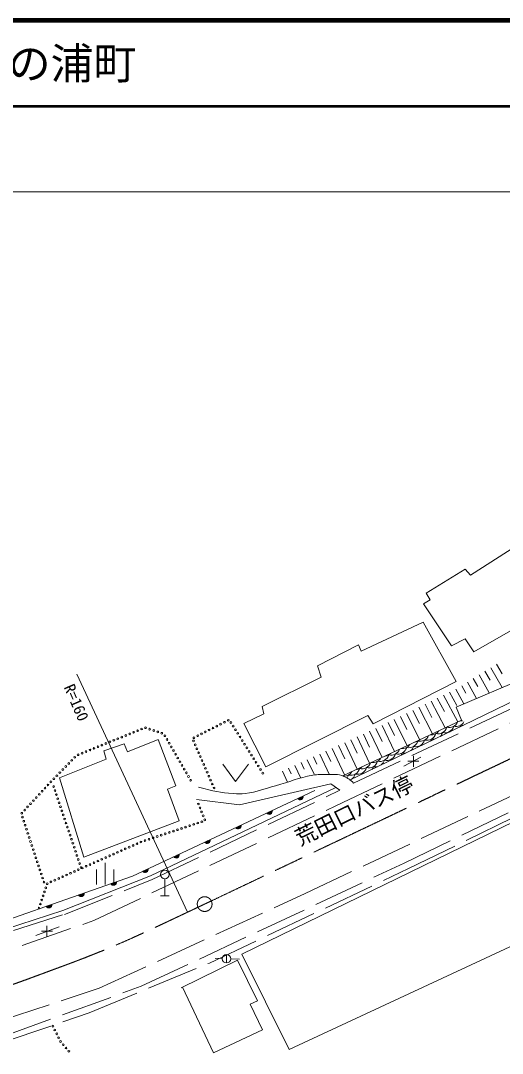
# Model space of a CAD drawing. Units: millimetres, scale not verified. Extents: x 40000 to 680000, y 20000 to 380000.
# Drawn here: x 436530 to 492774, y 259284 to 380000 of the extents above; entities that cross this region are included whole.
import ezdxf
from ezdxf.enums import TextEntityAlignment as Align

# ---------------------------------------------------------------- set-up
doc = ezdxf.new("R2010")
doc.units = ezdxf.units.MM
doc.header["$LTSCALE"] = 1000
doc.linetypes.add('CHAIN', pattern=[18.5, 12, -1.5, 3.5, -1.5])
doc.linetypes.add('DASHED', pattern=[7.5, 6, -1.5])
for name, color, linetype, lineweight in [('M-BMK', 2, 'CHAIN', 13), ('M-STR-HTXT', 7, 'Continuous', 13), ('M-TTL', 2, 'Continuous', 140), ('M-TTL-LINE', 7, 'Continuous', 50), ('M-WORK', 1, 'Continuous', 13)]:
    doc.layers.add(name, color=color, linetype=linetype, lineweight=lineweight)
doc.layers.add('M-TTL-TXT', color=7, linetype='Continuous')
doc.styles.add('ＭＳ ゴシック', font='')
doc.styles.get('ＭＳ ゴシック').set_extended_font_data('MS Gothic')

# ---------------------------------------------------------------- blocks, each defined once
blk = doc.blocks.new('plus')
at = {"color": 0, "linetype": 'Continuous', "lineweight": -2}
for p, q in [((-1.25, 0), (1.25, 0)), ((0, -1.25), (0, 1.25))]:
    blk.add_line(p, q, dxfattribs=at)

msp = doc.modelspace()

# ---------------------------------------------------------------- linework, layer by layer
at = {"layer": 'M-BMK'}
msp.add_circle((458014, 276731), 861, dxfattribs=at)
msp.add_open_spline([(548403, 319744), (503597, 298421), (503597, 298421), (458791, 277098)], degree=3, dxfattribs=at)
msp.add_open_spline([(361786, 259044), (371914, 259204), (374646, 259308), (382879, 259712), (395149, 260315), (402071, 260478), (414226, 262263), (420225, 263144), (423567, 263860), (429424, 265429), (434023, 266662), (436514, 267661), (440981, 269308), (448105, 271935), (450453, 273166), (458791, 277098)], degree=3, knots=[0, 0, 0, 0, 1, 1, 1, 2, 2, 2, 3, 3, 3, 4, 4, 4, 5, 5, 5, 5], dxfattribs=at)
at = {"layer": 'M-STR-HTXT'}
for p, q in [((91175, 360000), (545900, 360000)), ((443091, 303606), (456020, 275795))]:
    msp.add_line(p, q, dxfattribs=at)
at = {"layer": 'M-TTL'}
msp.add_line((680000, 380000), (40000, 380000), dxfattribs=at)
at = {"layer": 'M-TTL-LINE'}
msp.add_line((40000, 370000), (680000, 370000), dxfattribs=at)
at = {"layer": 'M-WORK'}
for p, q in [((489074, 315165), (495337, 319211)), ((483867, 313090), (488441, 315869)), ((488441, 315869), (489074, 315165)), ((484360, 312316), (483867, 313090)), ((483586, 311823), (484360, 312316)), ((486823, 306933), (483586, 311823)), ((476303, 306300), (483516, 309677)), ((483516, 309677), (487386, 302746)), ((493718, 308657), (489461, 306229)), ((471202, 304576), (475987, 307038)), ((475987, 307038), (476303, 306300)), ((488441, 307742), (486823, 306933)), ((489461, 306229), (488441, 307742)), ((471624, 303239), (471202, 304576)), ((491424, 304363), (492745, 302045)), ((492104, 304786), (492766, 303628)), ((464729, 299826), (471624, 303239)), ((487396, 299766), (496266, 303544)), ((489386, 303097), (489919, 302149)), ((490065, 303519), (491256, 301411)), ((490745, 303941), (491342, 302888)), ((487386, 302746), (477711, 297821)), ((487330, 301861), (488281, 300143)), ((488027, 302252), (488505, 301395)), ((488706, 302675), (489769, 300777)), ((485179, 300796), (486007, 299246)), ((485896, 301151), (487584, 298029)), ((486613, 301506), (487465, 299949)), ((464940, 298982), (464729, 299826)), ((483029, 299731), (484621, 296638)), ((483745, 300086), (484550, 298544)), ((484462, 300441), (486102, 297333)), ((488022, 298234), (487396, 299766)), ((462583, 297856), (464940, 298982)), ((477077, 298771), (465151, 292790)), ((474152, 291726), (488022, 298234)), ((474930, 291207), (489355, 298173)), ((477711, 297821), (477077, 298771)), ((480161, 298311), (481661, 295249)), ((480878, 298666), (481636, 297139)), ((481595, 299021), (483141, 295944)), ((482312, 299376), (483092, 297841)), ((465151, 292790), (462583, 297856)), ((478002, 297262), (478729, 295734)), ((478727, 297601), (480182, 294555)), ((479444, 297956), (480179, 296437)), ((449022, 294533), (452587, 295956)), ((452587, 295956), (454667, 290562)), ((475092, 295931), (475820, 294386)), ((475820, 296264), (477271, 293189)), ((476547, 296597), (477274, 295060)), ((477275, 296929), (478725, 293871)), ((446239, 294643), (448600, 295456)), ((446520, 293658), (446239, 294643)), ((448600, 295456), (449022, 294533)), ((472182, 294601), (472747, 293388)), ((472910, 294933), (474363, 291825)), ((473637, 295266), (474365, 293712)), ((474365, 295599), (475817, 292507)), ((441048, 291500), (446520, 293658)), ((469999, 293602), (470786, 291903)), ((470727, 293935), (471121, 293086)), ((471455, 294268), (472583, 291842)), ((481266, 292855), (483277, 293889)), ((460134, 293068), (461634, 291068)), ((461634, 291068), (463134, 293068)), ((467089, 292272), (467682, 290980)), ((467817, 292604), (468114, 291959)), ((468544, 292937), (469234, 291442)), ((469272, 293270), (469617, 292522)), ((443909, 282228), (441048, 291500)), ((454667, 290562), (453682, 290155)), ((453682, 290155), (455026, 286465)), ((462076, 288352), (472736, 290780)), ((472736, 290780), (473803, 290029)), ((457080, 288950), (462076, 288352)), ((455026, 286465), (443909, 282228)), ((446397, 279039), (446397, 281539)), ((445397, 279039), (445397, 280789)), ((447397, 279039), (447397, 280789)), ((453356, 277697), (453356, 279697)), ((452856, 277697), (453856, 277697)), ((438282, 273063), (441010, 274068)), ((460573, 269847), (460573, 270847)), ((455276, 266948), (461867, 270184)), ((460112, 270398), (459224, 270379)), ((461063, 270326), (462075, 270311)), ((461867, 270184), (464189, 265423)), ((459053, 259325), (455428, 267022)), ((464189, 265423), (463345, 265048)), ((463345, 265048), (464776, 262022)), ((464776, 262022), (459053, 259325))]:
    msp.add_line(p, q, dxfattribs=at)
at = {"layer": 'M-WORK', "linetype": 'DASHED'}
msp.add_line((489355, 298173), (502455, 304613), dxfattribs=at)
for points in [[(475410, 290885), (494028, 299671), (514949, 309897), (540116, 321835), (545877, 324740)], [(251055, 258906), (278710, 259796), (309740, 261309), (347912, 262541), (388441, 264018), (399981, 264405), (411732, 265777), (429604, 269436), (445084, 274819), (473334, 288223), (495991, 298989), (520091, 310669), (546536, 323436)], [(264154, 227152), (263995, 236282), (265209, 240557), (268745, 244514), (274392, 248578), (280619, 250214), (308957, 253222), (323681, 254119), (387219, 255913), (399620, 256283), (412497, 257813), (427009, 260768), (445691, 266890), (469755, 277972), (550222, 316095)], [(420497, 257082), (434356, 260555), (444544, 264002), (458562, 269843), (481830, 280874), (505365, 292441), (521375, 300120), (542728, 310385), (551028, 314477)], [(420540, 257814), (434371, 261218), (450616, 267121), (481295, 281513), (521324, 300903), (550785, 314965)], [(428565, 271346), (441632, 275529), (451885, 279592), (473803, 290029)]]:
    msp.add_lwpolyline(points, dxfattribs=at)
at = {"layer": 'M-WORK'}
for points in [[(427095, 272113), (449587, 280014), (470871, 290006)], [(428040, 271620), (441463, 276000), (451685, 280051), (473334, 290359)]]:
    msp.add_lwpolyline(points, dxfattribs=at)
msp.add_lwpolyline([(462341, 270870), (495694, 287112), (501418, 275358), (467869, 259730)], close=True, dxfattribs=at)
for centre, radius in [((460767, 298216), 100), ((450187, 297003), 100), ((450650, 297191), 100), ((451115, 297342), 100), ((451588, 297181), 100), ((452062, 297021), 100), ((458538, 297083), 100), ((458984, 297310), 100), ((459430, 297536), 100), ((459875, 297763), 100), ((460321, 297989), 100), ((461079, 297958), 100), ((461345, 297535), 100), ((461611, 297111), 100), ((446943, 295688), 100), ((447406, 295876), 100), ((447870, 296064), 100), ((448333, 296252), 100), ((448797, 296440), 100), ((449260, 296627), 100), ((449723, 296815), 100), ((452535, 296861), 100), ((453009, 296700), 100), ((453371, 296403), 100), ((453621, 295971), 100), ((456712, 295806), 100), ((456755, 296177), 100), ((457201, 296404), 100), ((457647, 296630), 100), ((458092, 296857), 100), ((461878, 296688), 100), ((462144, 296265), 100), ((462410, 295842), 100), ((444163, 294562), 100), ((444626, 294749), 100), ((445089, 294937), 100), ((445553, 295125), 100), ((446016, 295313), 100), ((446480, 295501), 100), ((453872, 295538), 100), ((454122, 295105), 100), ((454373, 294673), 100), ((456912, 295347), 100), ((457111, 294889), 100), ((462677, 295419), 100), ((462943, 294996), 100), ((463209, 294572), 100), ((442498, 293528), 100), ((442848, 293886), 100), ((443236, 294186), 100), ((443699, 294374), 100), ((454623, 294240), 100), ((454874, 293807), 100), ((455124, 293374), 100), ((457311, 294430), 100), ((457510, 293972), 100), ((457710, 293513), 100), ((463476, 294149), 100), ((463742, 293726), 100), ((464009, 293303), 100), ((441101, 292097), 100), ((441450, 292455), 100), ((441800, 292813), 100), ((442149, 293171), 100), ((455375, 292942), 100), ((455625, 292509), 100), ((455876, 292076), 100), ((457909, 293055), 100), ((458109, 292597), 100), ((458308, 292138), 100), ((464275, 292880), 100), ((464541, 292457), 100), ((464808, 292034), 100), ((440056, 291022), 100), ((440402, 291382), 100), ((440752, 291740), 100), ((456127, 291644), 100), ((456377, 291211), 100), ((458508, 291680), 100), ((458707, 291221), 100), ((439036, 289921), 100), ((439376, 290288), 100), ((439716, 290655), 100), ((440381, 290472), 100), ((440540, 289998), 100), ((458906, 290763), 100), ((459114, 290308), 100), ((437677, 288454), 100), ((438017, 288821), 100), ((438357, 289188), 100), ((438697, 289555), 100), ((440700, 289524), 100), ((440860, 289051), 100), ((441020, 288577), 100), ((457285, 288438), 100), ((436658, 287354), 100), ((436997, 287721), 100), ((437337, 288088), 100), ((441180, 288103), 100), ((441340, 287629), 100), ((457471, 287974), 100), ((457656, 287510), 100), ((436737, 286896), 100), ((436894, 286421), 100), ((441500, 287156), 100), ((441659, 286682), 100), ((441819, 286208), 100), ((456738, 286047), 100), ((457212, 286205), 100), ((457687, 286362), 100), ((457842, 287046), 100), ((458028, 286581), 100), ((437051, 285947), 100), ((437208, 285472), 100), ((437365, 284997), 100), ((441979, 285734), 100), ((442139, 285261), 100), ((453416, 284945), 100), ((453890, 285103), 100), ((454365, 285260), 100), ((454839, 285417), 100), ((455314, 285575), 100), ((455788, 285732), 100), ((456263, 285890), 100), ((437521, 284522), 100), ((437678, 284048), 100), ((442299, 284787), 100), ((442459, 284313), 100), ((442619, 283839), 100), ((449657, 283588), 100), ((450114, 283790), 100), ((450571, 283993), 100), ((451043, 284158), 100), ((451517, 284315), 100), ((451992, 284473), 100), ((452466, 284630), 100), ((452941, 284788), 100), ((437835, 283573), 100), ((437992, 283098), 100), ((438149, 282623), 100), ((442779, 283366), 100), ((442938, 282892), 100), ((443098, 282418), 100), ((447372, 282573), 100), ((447829, 282776), 100), ((448286, 282979), 100), ((448743, 283182), 100), ((449200, 283385), 100), ((438306, 282149), 100), ((438463, 281674), 100), ((438620, 281199), 100), ((443258, 281944), 100), ((443418, 281471), 100), ((444630, 281355), 100), ((445087, 281558), 100), ((445544, 281761), 100), ((446001, 281964), 100), ((446458, 282167), 100), ((446915, 282370), 100), ((438776, 280724), 100), ((438933, 280250), 100), ((441889, 280138), 100), ((442346, 280341), 100), ((442803, 280544), 100), ((443259, 280746), 100), ((443578, 280997), 100), ((443716, 280949), 100), ((444173, 281152), 100), ((453356, 280197), 500), ((439090, 279775), 100), ((439247, 279300), 100), ((439621, 279107), 100), ((440061, 279326), 100), ((440518, 279529), 100), ((440975, 279732), 100), ((441432, 279935), 100), ((439145, 277685), 100), ((439304, 278159), 100), ((439462, 278633), 100), ((438827, 276737), 100), ((438986, 277211), 100), ((438669, 276262), 100), ((460573, 270347), 500), ((440294, 262460), 100), ((440515, 262011), 100), ((440735, 261563), 100), ((440956, 261114), 100), ((441184, 260670), 100), ((441507, 260288), 100), ((441829, 259906), 100), ((442152, 259524), 100)]:
    msp.add_circle(centre, radius, dxfattribs=at)
for centre, radius, start, end in [((484458, 297601), 1088, 265.0126, 325.26377), ((485257, 297716), 1088, 256.39718, 343.60282), ((486057, 297831), 1088, 256.39718, 343.60282), ((485757, 298351), 1088, 284.19863, 306.07774), ((486556, 298466), 1088, 256.39718, 335.19482), ((487356, 298581), 1088, 256.39718, 329.55514), ((487856, 299216), 1088, 267.06038, 284.02624), ((486856, 297946), 1088, 331.58974, 343.60282), ((488156, 298696), 1088, 256.39718, 271.6306), ((481860, 296101), 1088, 256.39718, 343.60282), ((482659, 296216), 1088, 256.39718, 343.60282), ((482359, 296736), 1088, 279.81402, 310.46235), ((483159, 296851), 1088, 256.39718, 336.71844), ((483958, 296966), 1088, 256.39718, 343.60282), ((483459, 296331), 1088, 329.45888, 343.60282), ((484758, 297081), 1088, 256.39718, 274.79594), ((484758, 297081), 1088, 316.75835, 343.60282), ((485557, 297196), 1088, 340.5936, 343.60282), ((486856, 297946), 1088, 256.39718, 259.96455), ((479761, 295236), 1088, 256.39718, 338.1977), ((480561, 295351), 1088, 256.39718, 343.60282), ((481060, 295986), 1088, 263.08388, 327.19249), ((481360, 295466), 1088, 313.05152, 343.60282), ((482160, 295581), 1088, 338.84345, 343.60282), ((483459, 296331), 1088, 256.39718, 262.09541), ((477163, 293736), 1088, 256.39718, 343.60282), ((477663, 294370), 1088, 261.25373, 329.02264), ((478462, 294486), 1088, 256.39718, 343.60282), ((477963, 293851), 1088, 308.33171, 343.60282), ((479262, 294601), 1088, 256.39718, 343.60282), ((478962, 295120), 1088, 276.41209, 313.86428), ((478762, 293966), 1088, 337.0341, 343.60282), ((480061, 294716), 1088, 256.39718, 264.35251), ((480061, 294716), 1088, 327.20178, 343.60282), ((481360, 295466), 1088, 256.39718, 278.50276), ((474265, 292755), 1088, 270.82074, 330.76958), ((475065, 292870), 1088, 256.39718, 343.60282), ((475864, 292986), 1088, 256.39718, 343.60282), ((475564, 293505), 1088, 273.52352, 316.75284), ((476364, 293620), 1088, 256.39718, 339.63716), ((476664, 293101), 1088, 324.78863, 343.60282), ((477963, 293851), 1088, 256.39718, 283.22258), ((473766, 292120), 1088, 325.07286, 343.60282), ((474565, 292236), 1088, 300, 343.60282), ((475365, 292351), 1088, 335.15711, 343.60282), ((476664, 293101), 1088, 256.39718, 266.76565), ((469171, 289268), 354, 213.94378, 16.34896), ((469171, 289268), 283, 216.16782, 14.12492), ((469171, 289268), 212, 219.91415, 10.37859), ((469171, 289268), 142, 227.62588, 2.66686), ((469171, 289268), 100, 237.94354, 352.3492), ((465550, 287568), 354, 213.94378, 16.34896), ((465550, 287568), 283, 216.16782, 14.12492), ((465550, 287568), 212, 219.91415, 10.37859), ((465550, 287568), 142, 227.62588, 2.66686), ((465550, 287568), 100, 237.94354, 352.3492), ((461930, 285868), 354, 213.94378, 16.34896), ((461930, 285868), 283, 216.16782, 14.12492), ((461930, 285868), 212, 219.91415, 10.37859), ((461930, 285868), 142, 227.62588, 2.66686), ((461930, 285868), 100, 237.94354, 352.3492), ((458309, 284168), 354, 213.94378, 16.34896), ((458309, 284168), 283, 216.16782, 14.12492), ((458309, 284168), 212, 219.91415, 10.37859), ((458309, 284168), 142, 227.62588, 2.66686), ((458309, 284168), 100, 237.94354, 352.3492), ((454688, 282469), 354, 213.94378, 16.34896), ((454688, 282469), 283, 216.16782, 14.12492), ((454688, 282469), 212, 219.91415, 10.37859), ((454688, 282469), 142, 227.62588, 2.66686), ((454688, 282469), 100, 237.94354, 352.3492), ((451067, 280769), 354, 213.94378, 16.34896), ((451067, 280769), 283, 216.16782, 14.12492), ((451067, 280769), 212, 219.91415, 10.37859), ((451067, 280769), 142, 227.62588, 2.66686), ((451067, 280769), 100, 237.94354, 352.3492), ((447361, 279290), 354, 208.154, 10.55918), ((447361, 279290), 283, 210.37804, 8.33514), ((447361, 279290), 212, 214.12436, 4.58881), ((447361, 279290), 142, 221.83609, 356.87708), ((447361, 279290), 100, 232.15375, 346.55942), ((443588, 277964), 354, 208.154, 10.55918), ((443588, 277964), 283, 210.37804, 8.33514), ((443588, 277964), 212, 214.12436, 4.58881), ((443588, 277964), 142, 221.83609, 356.87708), ((443588, 277964), 100, 232.15375, 346.55942), ((439814, 276638), 354, 208.154, 10.55918), ((439814, 276638), 283, 210.37804, 8.33514), ((439814, 276638), 212, 214.12436, 4.58881), ((439814, 276638), 142, 221.83609, 356.87708), ((439814, 276638), 100, 232.15375, 346.55942)]:
    msp.add_arc(centre, radius, start, end, dxfattribs=at)
msp.add_open_spline([(457291, 290393), (459153, 289945), (459753, 289712), (461372, 289654), (461908, 289635), (462214, 289575), (462745, 289654), (464162, 289864), (464914, 290195), (466298, 290569), (468007, 291030), (468917, 291492), (470660, 291800), (471283, 291910), (471646, 291874), (472279, 291870), (473066, 291866), (473567, 291985), (474284, 291659), (474770, 291439), (474989, 291282), (475410, 290885)], degree=3, knots=[0, 0, 0, 0, 1, 1, 1, 2, 2, 2, 3, 3, 3, 4, 4, 4, 5, 5, 5, 6, 6, 6, 7, 7, 7, 7], dxfattribs=at)

# ---------------------------------------------------------------- block references
at = {"layer": 'M-WORK', "xscale": 520, "yscale": 520}
for p in [(482385, 293430), (439597, 273547)]:
    msp.add_blockref('plus', p, dxfattribs=at)

# ---------------------------------------------------------------- texts
at = {"layer": 'M-STR-HTXT', "style": 'ＭＳ ゴシック'}
msp.add_text('R=160', height=1320, rotation=293.334, dxfattribs=at).set_placement((441178, 301933), align=Align.BOTTOM_LEFT)
at = {"layer": 'M-TTL-TXT', "style": 'ＭＳ ゴシック'}
msp.add_text('下関市彦島江の浦町', height=3666, dxfattribs=at).set_placement((405024, 375000), align=Align.MIDDLE_LEFT)
at = {"layer": 'M-WORK', "style": 'ＭＳ ゴシック'}
msp.add_text('荒田口バス停', height=1833, rotation=26.384, dxfattribs=at).set_placement((469402, 283017), align=Align.BOTTOM_LEFT)

doc.saveas('drawing.dxf')
